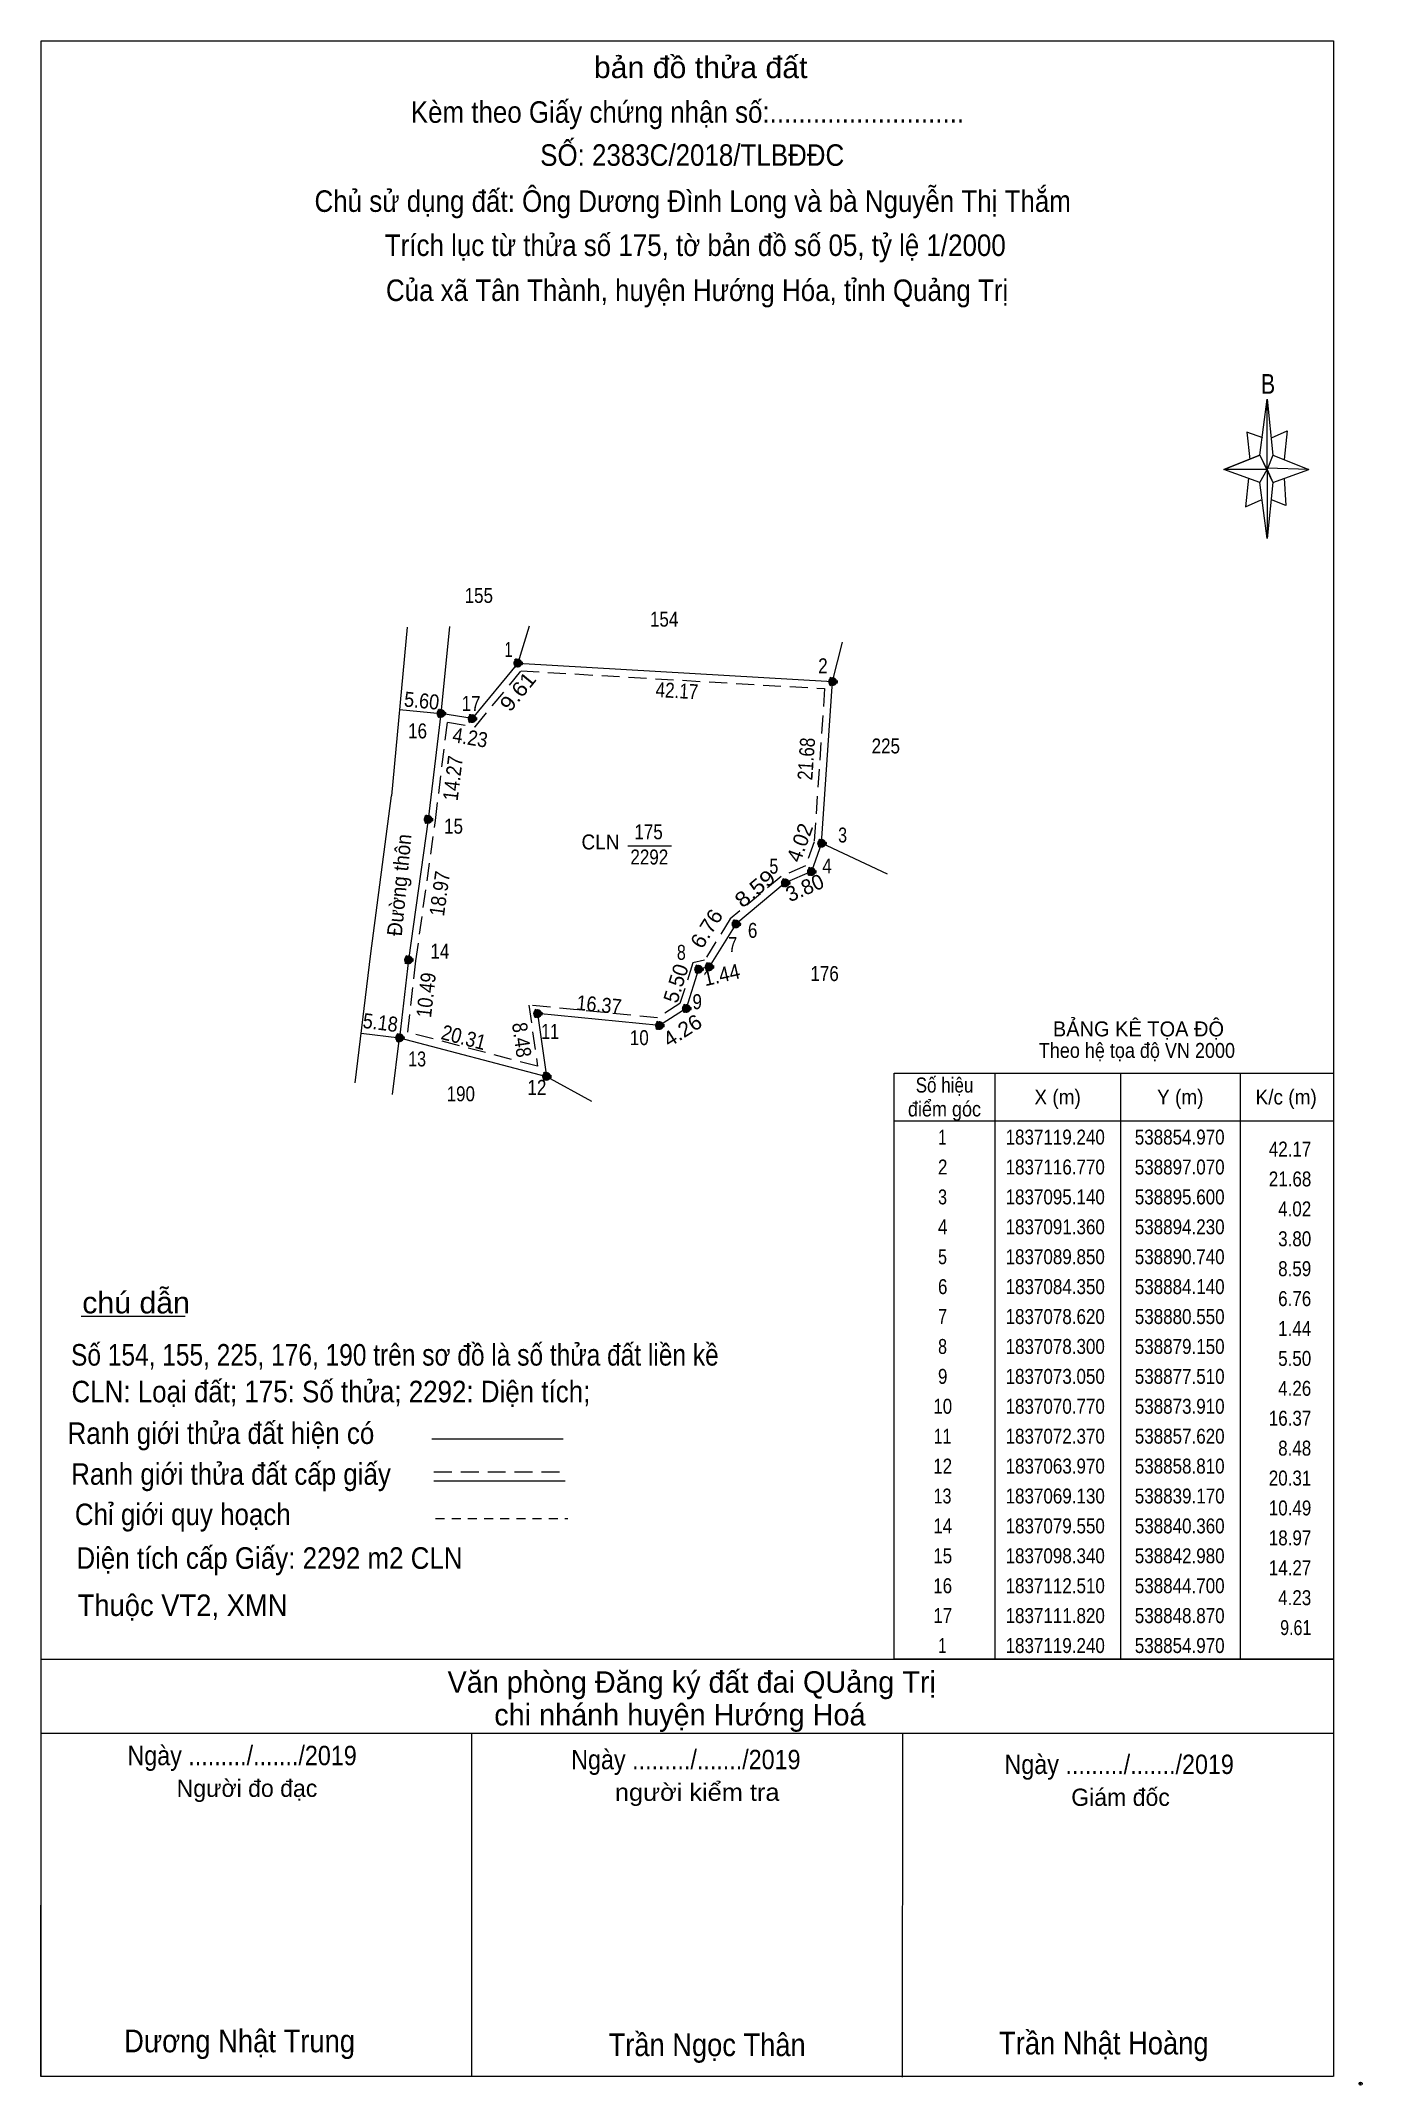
# Model space of a CAD drawing. Header units: metres. Extents: x 538791 to 538968, y 1836929 to 1837202.
import ezdxf
from ezdxf.enums import TextEntityAlignment as Align

# ---------------------------------------------------------------- set-up
doc = ezdxf.new("R2010")
doc.units = ezdxf.units.M
doc.header["$LTSCALE"] = 0.8
doc.header["$PDMODE"] = 32
doc.header["$PDSIZE"] = 0.4
for name, pattern in [('DOTTED', [1.5, 0.3, -1.2]), ('MEDIUM_DASHED', [4.5, 3, -1.5]), ('SHORT_DASHED', [2.7, 1.5, -1.2])]:
    doc.linetypes.add(name, pattern=pattern)
for name, color, linetype, lineweight in [('1', 7, 'MEDIUM_DASHED', 13), ('10', 7, 'Continuous', 13), ('17', 7, 'Continuous', 13), ('23', 7, 'Continuous', 13), ('5', 7, 'Continuous', 13), ('51', 7, 'DOTTED', 25), ('6', 7, 'Continuous', 13), ('63', 7, 'Continuous', 13)]:
    doc.layers.add(name, color=color, linetype=linetype, lineweight=lineweight)

msp = doc.modelspace()

# ---------------------------------------------------------------- hatches: boundary and pattern name
at = {"layer": '51'}
for points in [[(538855.57, 1837119.24, 1), (538854.37, 1837119.24, 1)], [(538897.67, 1837116.77, 1), (538896.47, 1837116.77, 1)], [(538845.3, 1837112.51, 1), (538844.1, 1837112.51, 1)], [(538849.47, 1837111.82, 1), (538848.27, 1837111.82, 1)], [(538843.58, 1837098.34, 1), (538842.38, 1837098.34, 1)], [(538896.2, 1837095.14, 1), (538895, 1837095.14, 1)], [(538891.34, 1837089.85, 1), (538890.14, 1837089.85, 1)], [(538894.83, 1837091.36, 1), (538893.63, 1837091.36, 1)], [(538884.74, 1837084.35, 1), (538883.54, 1837084.35, 1)], [(538840.96, 1837079.55, 1), (538839.76, 1837079.55, 1)], [(538879.75, 1837078.3, 1), (538878.55, 1837078.3, 1)], [(538881.15, 1837078.62, 1), (538879.95, 1837078.62, 1)], [(538878.11, 1837073.05, 1), (538876.91, 1837073.05, 1)], [(538858.22, 1837072.37, 1), (538857.02, 1837072.37, 1)], [(538874.51, 1837070.77, 1), (538873.31, 1837070.77, 1)], [(538839.77, 1837069.13, 1), (538838.57, 1837069.13, 1)], [(538859.41, 1837063.97, 1), (538858.21, 1837063.97, 1)]]:
    msp.add_hatch(color=256, dxfattribs=at).paths.add_polyline_path(points)

# ---------------------------------------------------------------- linework, layer by layer
at = {"layer": '1'}
msp.add_lwpolyline([(538855.42, 1837118.21), (538896, 1837115.83), (538894.61, 1837095.35), (538893.44, 1837092.11), (538890.21, 1837090.71), (538883.38, 1837085.02), (538879.92, 1837079.5), (538878.37, 1837079.15), (538876.66, 1837073.7), (538873.67, 1837071.8), (538856.45, 1837073.49), (538857.61, 1837065.32), (538840.26, 1837069.88), (538841.35, 1837079.42), (538843.97, 1837098.21), (538845.57, 1837111.35), (538849.28, 1837110.74)], close=True, dxfattribs=at)
at = {"layer": '10'}
for p, q in [((538840.2, 1837124.03), (538838.09, 1837101.49)), ((538845.83, 1837124.16), (538844.7, 1837112.51)), ((538856.51, 1837124.17), (538854.97, 1837119.24)), ((538854.97, 1837119.24), (538897.07, 1837116.77)), ((538904.43, 1837091.01), (538895.6, 1837095.14)), ((538838.23, 1837061.56), (538839.17, 1837069.13)), ((538839.17, 1837069.13), (538858.81, 1837063.97)), ((538858.81, 1837063.97), (538864.85, 1837060.64))]:
    msp.add_line(p, q, dxfattribs=at)
for points in [[(538895.6, 1837095.14), (538897.07, 1837116.77), (538898.4, 1837122.05)], [(538854.97, 1837119.24), (538848.87, 1837111.82), (538844.7, 1837112.51)], [(538844.7, 1837112.51), (538842.98, 1837098.34), (538840.36, 1837079.55), (538839.17, 1837069.13)], [(538833.22, 1837063.12), (538835.32, 1837080.41), (538838.09, 1837101.49)], [(538895.6, 1837095.14), (538894.23, 1837091.36), (538890.74, 1837089.85), (538884.14, 1837084.35), (538880.55, 1837078.62), (538879.15, 1837078.3), (538877.51, 1837073.05), (538873.91, 1837070.77), (538857.62, 1837072.37), (538858.81, 1837063.97)]]:
    msp.add_lwpolyline(points, dxfattribs=at)
at = {"layer": '17'}
for p, q in [((538796.58, 1837031.91), (538810.49, 1837031.91)), ((538791.21, 1836930.2), (538791.24, 1836976.11)), ((538848.81, 1836930.15), (538848.84, 1836976.06)), ((538906.41, 1836930.14), (538906.44, 1836976.04))]:
    msp.add_line(p, q, dxfattribs=at)
at = {"layer": '23'}
for p, q in [((538840.2, 1837124.03), (538838.09, 1837101.49)), ((538845.83, 1837124.16), (538844.7, 1837112.51)), ((538838.23, 1837061.56), (538839.17, 1837069.13))]:
    msp.add_line(p, q, dxfattribs=at)
for points in [[(538844.7, 1837112.51), (538842.98, 1837098.34), (538840.36, 1837079.55), (538839.17, 1837069.13)], [(538833.22, 1837063.12), (538835.32, 1837080.41), (538838.09, 1837101.49)]]:
    msp.add_lwpolyline(points, dxfattribs=at)
at = {"layer": '5'}
for p, q in [((538791.24, 1836930.2), (538791.24, 1837202.46)), ((538954.2, 1837147.05), (538955.16, 1837154.54)), ((538955.93, 1837147.05), (538960.73, 1837145.13)), ((538954.2, 1837143.4), (538949.4, 1837145.13)), ((538955.93, 1837143.4), (538955.16, 1837135.91)), ((538957.46, 1837143.98), (538957.66, 1837140.33)), ((538957.66, 1837140.33), (538955.74, 1837141.1))]:
    msp.add_line(p, q, dxfattribs=at)
for points in [[(538791.24, 1837202.46), (538964.04, 1837202.46), (538964.04, 1836930.2)], [(538954.58, 1837149.35), (538952.47, 1837150.12), (538952.86, 1837146.47)], [(538955.74, 1837149.35), (538957.85, 1837150.31), (538957.46, 1837146.47)], [(538955.16, 1837145.13), (538954.2, 1837147.05), (538949.4, 1837145.13)], [(538955.16, 1837145.13), (538955.93, 1837143.4), (538960.73, 1837145.13)], [(538952.66, 1837143.98), (538952.28, 1837140.14), (538954.39, 1837141.1)]]:
    msp.add_lwpolyline(points, dxfattribs=at)
for points in [[(538955.16, 1837154.54), (538955.93, 1837147.05), (538955.16, 1837145.13)], [(538955.16, 1837145.13), (538949.4, 1837145.13), (538954.2, 1837147.05), (538955.93, 1837143.4), (538960.73, 1837145.13), (538955.16, 1837145.32)], [(538955.16, 1837145.13), (538955.16, 1837135.91), (538954.2, 1837143.4)]]:
    msp.add_lwpolyline(points, close=True, dxfattribs=at)
at = {"layer": '51'}
for centre in [(538854.97, 1837119.24), (538897.07, 1837116.77), (538844.7, 1837112.51), (538848.87, 1837111.82), (538842.98, 1837098.34), (538895.6, 1837095.14), (538890.74, 1837089.85), (538894.23, 1837091.36), (538884.14, 1837084.35), (538840.36, 1837079.55), (538879.15, 1837078.3), (538880.55, 1837078.62), (538877.51, 1837073.05), (538857.62, 1837072.37), (538873.91, 1837070.77), (538839.17, 1837069.13), (538858.81, 1837063.97)]:
    msp.add_circle(centre, 0.6, dxfattribs=at)
at = {"layer": '6'}
for p, q in [((538843.48, 1837015.51), (538861.03, 1837015.51)), ((538843.75, 1837009.9), (538861.29, 1837009.9)), ((538791.24, 1836986.01), (538964.04, 1836986.01)), ((538791.21, 1836976.11), (538964.01, 1836976.11)), ((538964.01, 1836930.2), (538791.21, 1836930.2))]:
    msp.add_line(p, q, dxfattribs=at)
at = {"layer": '6', "linetype": 'MEDIUM_DASHED'}
msp.add_line((538843.75, 1837011.08), (538861.42, 1837011.08), dxfattribs=at)
at = {"layer": '6'}
msp.add_point((538967.67, 1836929.26), dxfattribs=at)
at = {"layer": '63'}
for p, q in [((538839.17, 1837113.05), (538844.7, 1837112.51)), ((538869.67, 1837094.82), (538875.55, 1837094.82)), ((538834.03, 1837069.77), (538839.17, 1837069.13)), ((538918.76, 1837064.41), (538918.76, 1836986.01)), ((538935.56, 1837064.41), (538935.56, 1836986.01)), ((538951.56, 1837064.41), (538951.56, 1836986.01)), ((538905.32, 1837058.01), (538964.04, 1837058.01))]:
    msp.add_line(p, q, dxfattribs=at)
at = {"layer": '63', "linetype": 'SHORT_DASHED'}
msp.add_line((538843.99, 1837004.84), (538861.66, 1837004.84), dxfattribs=at)
at = {"layer": '63'}
msp.add_lwpolyline([(538905.32, 1837064.41), (538964.04, 1837064.41), (538964.04, 1836986.01), (538905.32, 1836986.01)], close=True, dxfattribs=at)

# ---------------------------------------------------------------- texts
at = {"layer": '1'}
for s, width, p in [('225', 0.85, (538904.185, 1837107.16)), ('175', 0.85, (538872.465, 1837095.68)), ('CLN', 0.95, (538866.035, 1837094.32)), ('2292', 0.85, (538872.565, 1837092.31))]:
    msp.add_text(s, height=2, dxfattribs=dict(at, width=width)).set_placement(p, align=Align.CENTER)
at = {"layer": '5'}
for s, height, width, p in [('bản đồ thửa đất', 2.88, 1.05, (538879.43, 1837197.48)), ('Kèm theo Giấy chứng nhận số:...........................', 2.88, 0.9, (538877.66, 1837191.5)), ('SỐ: 2383C/2018/TLBĐĐC', 2.88, 0.9, (538878.295, 1837185.75)), ('Chủ sử dụng đất: Ông Dương Đình Long và bà Nguyễn Thị Thắm', 2.88, 0.9, (538878.36, 1837179.59)), ('Trích lục từ thửa số 175, tờ bản đồ số 05, tỷ lệ 1/2000 ', 2.88, 0.9, (538879.195, 1837173.69)), ('Của xã Tân Thành, huyện Hướng Hóa, tỉnh Quảng Trị', 2.88, 0.9, (538878.95, 1837167.67)), ('B', 2.645, 0.8, (538955.295, 1837155.26))]:
    msp.add_text(s, height=height, dxfattribs=dict(at, width=width)).set_placement(p, align=Align.CENTER)
at = {"layer": '6'}
for s, height, p in [('BẢNG KÊ TỌA ĐỘ', 2, (538937.965, 1837069.32)), (' Văn phòng Đăng ký đất đai QUảng Trị', 2.88, (538877.695, 1836981.53)), ('chi nhánh huyện Hướng Hoá', 2.88, (538876.65, 1836977.16)), ('Người đo đạc', 2.304, (538818.765, 1836967.61)), ('Giám đốc', 2.304, (538935.57, 1836966.41))]:
    msp.add_text(s, height=height, dxfattribs=at).set_placement(p, align=Align.CENTER)
for s, height, width, p in [('Theo hệ tọa độ VN 2000', 2, 0.9, (538937.76, 1837066.44)), ('chú dẫn', 2.88, 1.05, (538803.935, 1837032.27)), ('Ranh giới thửa đất hiện có ', 2.88, 0.9, (538815.765, 1837014.81)), ('Ranh giới thửa đất cấp giấy', 2.88, 0.9, (538816.635, 1837009.35)), ('Chỉ giới quy hoạch', 2.88, 0.9, (538810.185, 1837003.95)), ('Ngày ........./......./2019', 2.59, 0.9, (538818.11, 1836971.85)), ('Ngày ........./......./2019', 2.59, 0.9, (538877.45, 1836971.31)), ('Ngày ........./......./2019', 2.59, 0.9, (538935.39, 1836970.67)), ('người kiểm tra', 2.304, 1.1, (538878.965, 1836967.08)), ('Dương Nhật Trung', 3.04, 0.9, (538817.775, 1836933.45)), ('Trần Ngọc Thân', 3.03, 0.9, (538880.295, 1836932.94)), ('Trần Nhật Hoàng', 3.034, 0.9, (538933.335, 1836933.16))]:
    msp.add_text(s, height=height, dxfattribs=dict(at, width=width)).set_placement(p, align=Align.CENTER)
for s, width, p in [('Số 154, 155, 225, 176, 190 trên sơ đồ là số thửa đất liền kề', 0.85, (538795.24, 1837025.29)), ('CLN: Loại đất; 175: Số thửa; 2292: Diện tích;', 0.9, (538795.3, 1837020.38)), ('Diện tích cấp Giấy: 2292 m2 CLN', 0.9, (538795.96, 1836998.11)), ('Thuộc VT2, XMN', 0.95, (538796.12, 1836991.8))]:
    msp.add_text(s, height=2.88, dxfattribs=dict(at, width=width)).set_placement(p)
at = {"layer": '63', "width": 0.85}
for s, p in [('155', (538847.87, 1837127.29)), ('154', (538872.65, 1837124.12))]:
    msp.add_text(s, height=2, dxfattribs=at).set_placement(p)
at = {"layer": '63'}
for s, width, p in [(' 1', 0.75, (538854.3, 1837120.07)), (' 2', 0.85, (538896.41, 1837117.88)), (' 17', 0.85, (538849.99, 1837112.84)), (' 16', 0.85, (538842.84, 1837109.17)), (' 15', 0.85, (538847.65, 1837096.43)), (' 3', 0.8, (538899, 1837095.25)), (' 5', 0.8, (538889.81, 1837091.08)), (' 4', 0.85, (538896.96, 1837091.11)), (' 6', 0.85, (538887.01, 1837082.5)), (' 14', 0.85, (538845.82, 1837079.71)), (' 8', 0.8, (538877.44, 1837079.56)), (' 7', 0.8, (538884.31, 1837080.62)), (' 9', 0.85, (538879.6, 1837072.96)), (' 11', 0.8, (538860.49, 1837068.99)), (' 10', 0.85, (538872.49, 1837068.15)), (' 13', 0.8, (538842.71, 1837065.3)), (' 12', 0.85, (538858.8, 1837061.5)), ('42.17', 0.85, (538961.08, 1837053.25)), ('21.68', 0.85, (538961.08, 1837049.25)), ('4.02', 0.85, (538961.07, 1837045.25)), ('3.80', 0.85, (538961.07, 1837041.25)), ('8.59', 0.85, (538961.07, 1837037.25)), ('6.76', 0.85, (538961.07, 1837033.25)), ('1.44', 0.85, (538961.07, 1837029.25)), ('5.50', 0.85, (538961.07, 1837025.25)), ('4.26', 0.85, (538961.07, 1837021.25)), ('16.37', 0.85, (538961.08, 1837017.25)), ('8.48', 0.85, (538961.07, 1837013.25)), ('20.31', 0.85, (538961.08, 1837009.25)), ('10.49', 0.85, (538961.08, 1837005.25)), ('18.97', 0.85, (538961.08, 1837001.25)), ('14.27', 0.85, (538961.08, 1836997.25)), ('4.23', 0.85, (538961.07, 1836993.25)), ('9.61', 0.8, (538961.08, 1836989.25))]:
    msp.add_text(s, height=2, dxfattribs=dict(at, width=width)).set_placement(p, align=Align.RIGHT)
for s, rotation, width, p in [('9.61', 50.576, 1.1, (538855.7585, 1837114.805)), ('5.60', 354.423, 0.9, (538842.0328, 1837113.2222)), ('42.17', 356.642, 0.85, (538876.2014, 1837114.5586)), ('4.23', 350.605, 0.9, (538848.4518, 1837108.3042)), ('21.68', 86.112, 0.85, (538894.5489, 1837106.3672)), ('14.27', 83.079, 0.9, (538847.2904, 1837103.7295)), ('Đường thôn', 84.46, 0.95, (538840.119, 1837089.4685)), ('18.97', 82.062, 0.9, (538845.5158, 1837088.2819)), ('8.59', 39.806, 1.15, (538887.3198, 1837088.3165)), ('6.76', 57.932, 1.05, (538881.065, 1837083.2041)), ('1.44', 12.875, 0.95, (538882.4372, 1837076.5725)), ('10.49', 83.485, 0.9, (538843.7105, 1837074.7315)), ('16.37', 354.39, 0.9, (538865.7473, 1837072.5695)), ('5.18', 352.902, 0.9, (538836.4814, 1837070.1809)), ('20.31', 345.279, 0.9, (538847.4959, 1837068.2234)), ('8.48', 278.063, 0.9, (538854.5208, 1837068.7153)), ('4.26', 32.347, 1.05, (538877.52, 1837069.269))]:
    msp.add_text(s, height=2, rotation=rotation, dxfattribs=dict(at, width=width)).set_placement(p, align=Align.CENTER)
for s, rotation, p in [('4.02', 70.078, (538893.6277, 1837094.8893)), ('3.80', 23.396, (538893.7429, 1837088.2756)), ('5.50', 72.652, (538877.0743, 1837076.1168))]:
    msp.add_text(s, height=2, rotation=rotation, dxfattribs=at).set_placement(p, align=Align.CENTER)
for s, width, p in [('176', 0.85, (538896, 1837076.72)), ('190', 0.85, (538847.355, 1837060.64)), ('Số hiệu', 0.85, (538912.035, 1837061.81)), ('X (m)', 0.95, (538927.155, 1837060.21)), ('Y (m)', 0.95, (538943.555, 1837060.21)), ('K/c (m)', 0.95, (538957.715, 1837060.21)), ('điểm góc', 0.9, (538912.03, 1837058.61)), (' 1', 0.75, (538911.47, 1837054.85)), ('1837119.240', 0.85, (538926.835, 1837054.85)), ('538854.970', 0.85, (538943.48, 1837054.85)), (' 2', 0.85, (538911.475, 1837050.85)), ('1837116.770', 0.85, (538926.835, 1837050.85)), ('538897.070', 0.85, (538943.48, 1837050.85)), (' 3', 0.8, (538911.475, 1837046.85)), ('1837095.140', 0.85, (538926.835, 1837046.85)), ('538895.600', 0.85, (538943.48, 1837046.85)), (' 4', 0.85, (538911.47, 1837042.85)), ('1837091.360', 0.85, (538926.835, 1837042.85)), ('538894.230', 0.85, (538943.48, 1837042.85)), (' 5', 0.8, (538911.47, 1837038.85)), ('1837089.850', 0.85, (538926.835, 1837038.85)), ('538890.740', 0.85, (538943.48, 1837038.85)), (' 6', 0.85, (538911.475, 1837034.85)), ('1837084.350', 0.85, (538926.835, 1837034.85)), ('538884.140', 0.85, (538943.48, 1837034.85)), (' 7', 0.8, (538911.475, 1837030.85)), ('1837078.620', 0.85, (538926.835, 1837030.85)), ('538880.550', 0.85, (538943.48, 1837030.85)), (' 8', 0.8, (538911.475, 1837026.85)), ('1837078.300', 0.85, (538926.835, 1837026.85)), ('538879.150', 0.85, (538943.48, 1837026.85)), (' 9', 0.85, (538911.475, 1837022.85)), ('1837073.050', 0.85, (538926.835, 1837022.85)), ('538877.510', 0.85, (538943.48, 1837022.85)), (' 10', 0.85, (538911.475, 1837018.85)), ('1837070.770', 0.85, (538926.835, 1837018.85)), ('538873.910', 0.85, (538943.48, 1837018.85)), (' 11', 0.8, (538911.475, 1837014.85)), ('1837072.370', 0.85, (538926.835, 1837014.85)), ('538857.620', 0.85, (538943.48, 1837014.85)), (' 12', 0.85, (538911.47, 1837010.85)), ('1837063.970', 0.85, (538926.835, 1837010.85)), ('538858.810', 0.85, (538943.48, 1837010.85)), (' 13', 0.8, (538911.47, 1837006.85)), ('1837069.130', 0.85, (538926.835, 1837006.85)), ('538839.170', 0.85, (538943.48, 1837006.85)), (' 14', 0.85, (538911.475, 1837002.85)), ('1837079.550', 0.85, (538926.835, 1837002.85)), ('538840.360', 0.85, (538943.48, 1837002.85)), (' 15', 0.85, (538911.475, 1836998.85)), ('1837098.340', 0.85, (538926.835, 1836998.85)), ('538842.980', 0.85, (538943.48, 1836998.85)), (' 16', 0.85, (538911.47, 1836994.85)), ('1837112.510', 0.85, (538926.835, 1836994.85)), ('538844.700', 0.85, (538943.48, 1836994.85)), (' 17', 0.85, (538911.48, 1836990.85)), ('1837111.820', 0.85, (538926.835, 1836990.85)), ('538848.870', 0.85, (538943.48, 1836990.85)), (' 1', 0.75, (538911.47, 1836986.85)), ('1837119.240', 0.85, (538926.835, 1836986.85)), ('538854.970', 0.85, (538943.48, 1836986.85))]:
    msp.add_text(s, height=2, dxfattribs=dict(at, width=width)).set_placement(p, align=Align.CENTER)

doc.saveas('drawing.dxf')
